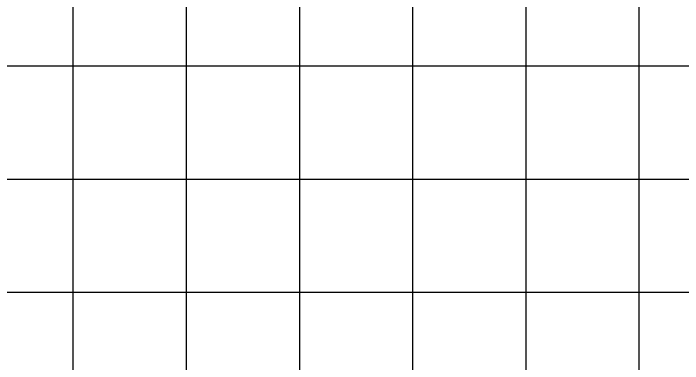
# Model space of a CAD drawing. Header units: millimetres. Extents: x -3207095 to 15275363, y 3702017 to 4798027.
# Drawn here: x 700884.11 to 700923.68, y 4471185.17 to 4471205.9 of the extents above; entities that cross this region are included whole.
import ezdxf

# ---------------------------------------------------------------- set-up
doc = ezdxf.new("R2010")
doc.units = ezdxf.units.MM
doc.layers.add('a_seramik', color=241, linetype='Continuous')

msp = doc.modelspace()

# ---------------------------------------------------------------- linework, layer by layer
at = {"layer": 'a_seramik', "color": 253}
for p, q in [((700914.403, 4471343.35), (700914.403, 4471138.545)), ((700921.096, 4471343.35), (700921.096, 4471138.545)), ((700887.63, 4471219.303), (700887.63, 4470936.312)), ((700894.323, 4471216.63), (700894.323, 4470939.208)), ((700901.016, 4471216.177), (700901.016, 4471169.712)), ((700907.71, 4471216.177), (700907.71, 4471137.187)), ((700780.536, 4471202.79), (701018.284, 4471202.79)), ((700780.536, 4471196.097), (701018.284, 4471196.097)), ((700780.536, 4471189.403), (701018.284, 4471189.403))]:
    msp.add_line(p, q, dxfattribs=at)

doc.saveas('drawing.dxf')
